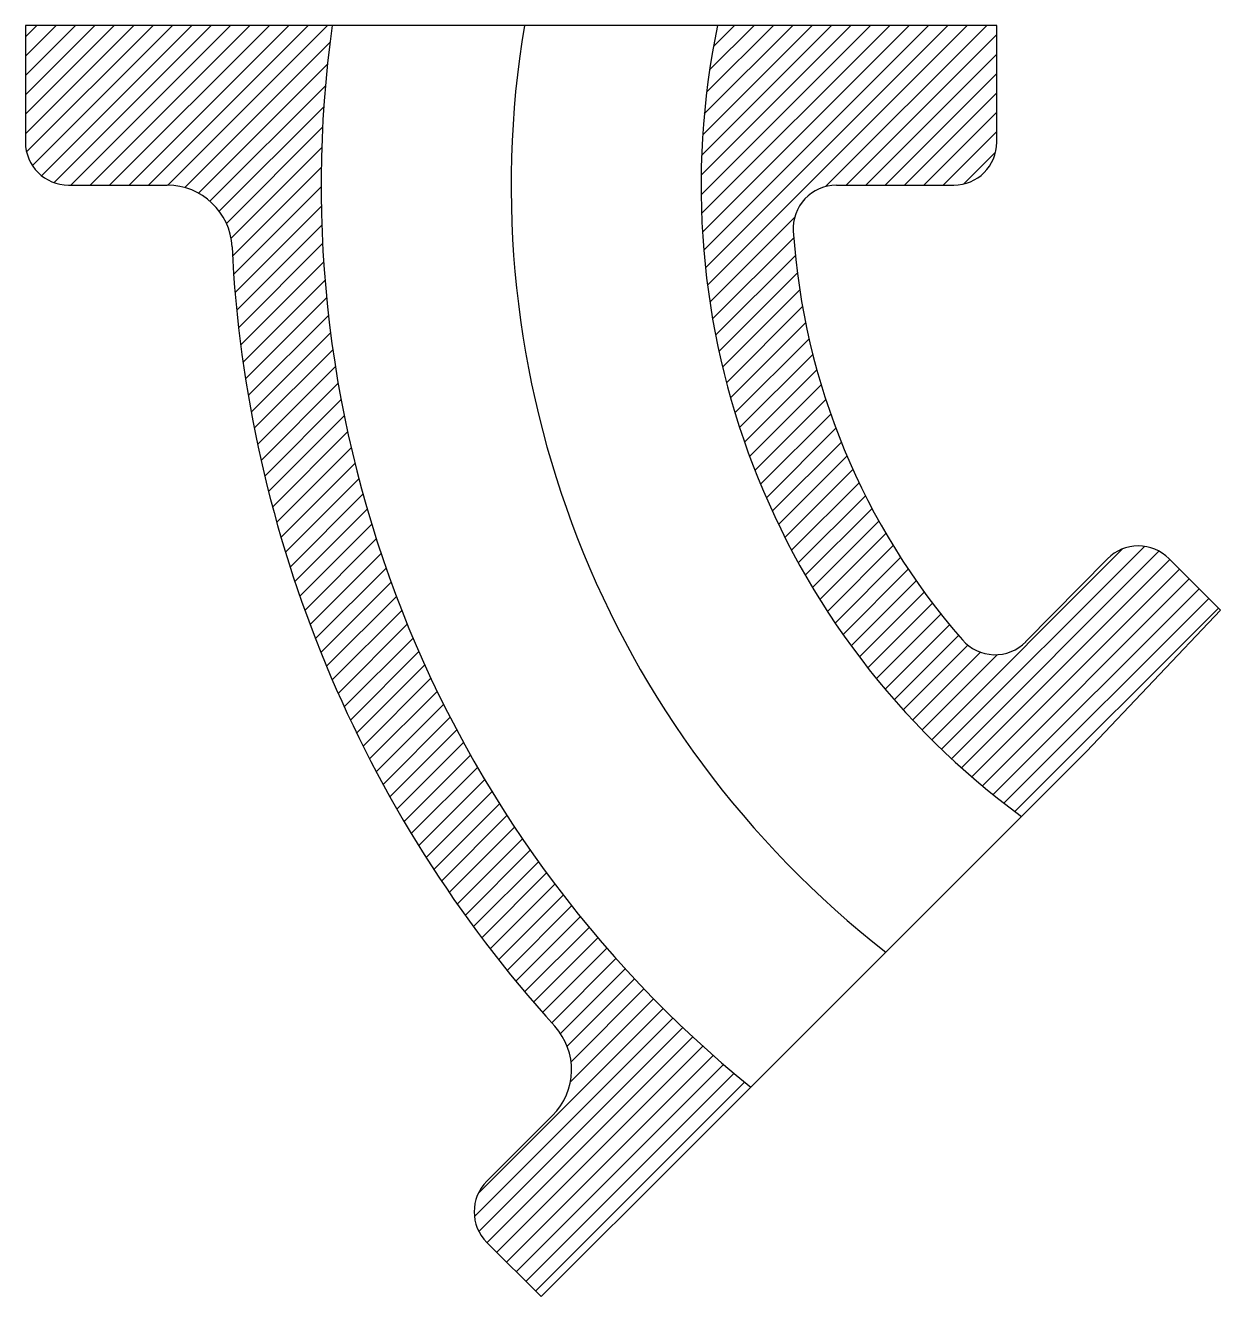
# Model space of a CAD drawing. Header units: millimetres. Extents: x 3371 to 3648, y 435 to 729.
import ezdxf

# ---------------------------------------------------------------- set-up
doc = ezdxf.new("R2010")
doc.units = ezdxf.units.MM

msp = doc.modelspace()

# ---------------------------------------------------------------- hatches: boundary and pattern name
h = msp.add_hatch()
h.set_pattern_fill('ANSI31', color=256)
h.paths.add_polyline_path([(3596.07, 702.01), (3596.07, 729.01), (3531.39, 729.01, 0.294522), (3601.79, 545.86), (3616.85, 560.91), (3647.89, 593.59), (3635.92, 605.56, 0.416166), (3621.73, 605.51), (3602.74, 586.28, -0.43601), (3588.1, 586.72, -0.164332), (3548.93, 681.34, -0.433892), (3558.91, 692.01), (3586.07, 692.01, 0.414214)])
h.paths.add_polyline_path([(3442.13, 729.01), (3371.07, 729.01), (3371.07, 702.01, 0.414214), (3381.07, 692.01), (3403.94, 692.01, -0.399875), (3418.92, 677.74, 0.173458), (3493.67, 497.28, -0.399875), (3493.17, 476.6), (3477.94, 461.38, 0.414214), (3477.94, 447.23), (3490.5, 434.67), (3524.14, 468.21), (3539.07, 483.13, -0.262561)])

# ---------------------------------------------------------------- linework, layer by layer
for p, q in [((3596.07, 729.01), (3371.07, 729.01)), ((3371.07, 729.01), (3371.07, 702.01)), ((3596.07, 702.01), (3596.07, 729.01)), ((3381.07, 692.01), (3403.94, 692.01)), ((3558.91, 692.01), (3586.07, 692.01)), ((3602.74, 586.28), (3621.73, 605.51)), ((3635.92, 605.56), (3647.89, 593.59)), ((3616.85, 560.91), (3647.89, 593.59)), ((3616.85, 560.91), (3524.14, 468.21)), ((3493.17, 476.6), (3477.94, 461.38)), ((3524.14, 468.21), (3490.5, 434.67)), ((3490.5, 434.67), (3477.94, 447.23))]:
    msp.add_line(p, q)
for centre, radius, start, end in [((3708.57, 692.01), 269, 172.0941, 230.9404), ((3708.57, 692.01), 225, 170.535, 232.1075), ((3708.57, 692.01), 181, 168.2045, 233.8478), ((3381.07, 702.01), 10, 180, 270), ((3586.07, 702.01), 10, 270, 0), ((3403.94, 677.01), 15, 2.819, 90), ((3558.91, 682.01), 10, 90, 183.8226), ((3708.57, 692.01), 160, 183.8226, 221.151), ((3708.57, 692.01), 290, 182.819, 222.181), ((3628.85, 598.49), 10, 45, 135.3817), ((3595.63, 593.3), 10, 221.151, 315.3817), ((3482.56, 487.21), 15, 315, 42.181), ((3485.01, 454.3), 10, 135, 225)]:
    msp.add_arc(centre, radius, start, end)

doc.saveas('drawing.dxf')
